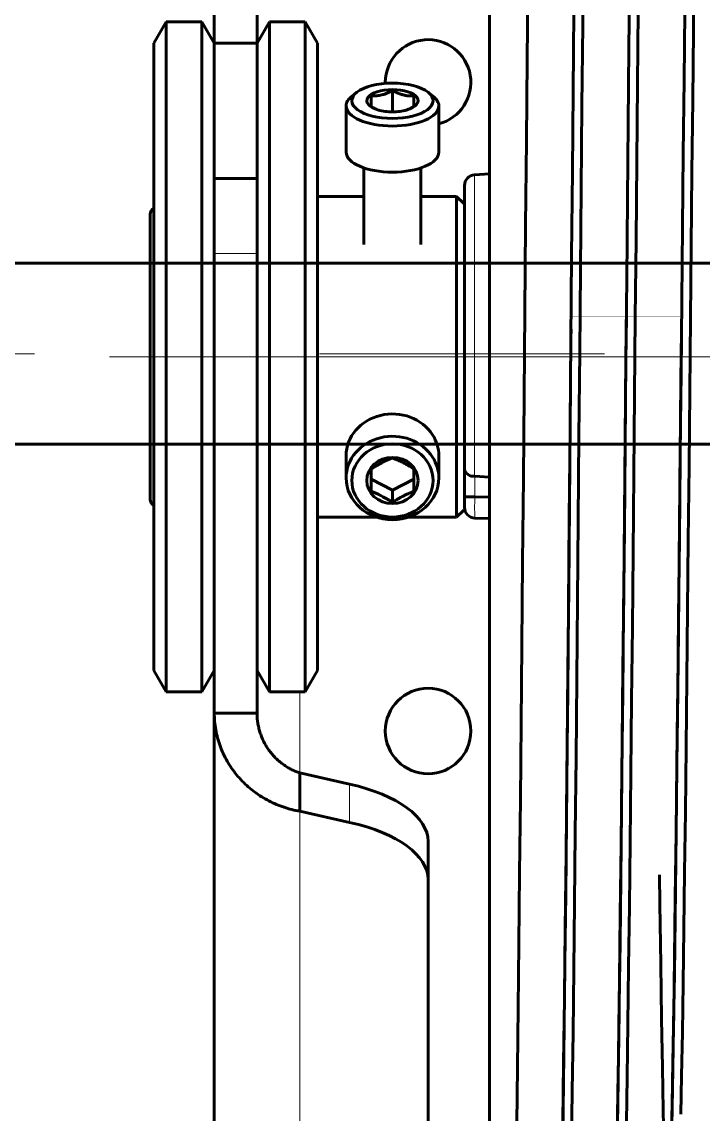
# Model space of a CAD drawing. Header units: millimetres. Extents: x 0 to 1680, y 0 to 594.
# Drawn here: x 330.99 to 334.57, y 501.21 to 506.96 of the extents above; entities that cross this region are included whole.
import ezdxf

# ---------------------------------------------------------------- set-up
doc = ezdxf.new("R2010")
doc.units = ezdxf.units.MM
for name, pattern in [('K5LT32774', [12.7, 6.35, -1.27, 1.27, -1.27, 1.27, -1.27]), ('K5LT_AXLED', [19.5, 15, -1.5, 1.5, -1.5]), ('K5LT_BASIC', [0]), ('K5LT_THIN', [0])]:
    doc.linetypes.add(name, pattern=pattern)
doc.layers.add('Системный слой', color=7, linetype='Continuous')

# ---------------------------------------------------------------- blocks, each defined once
blk = doc.blocks.new('U762')
at = {"layer": 'Системный слой', "color": 5, "linetype": 'K5LT_BASIC', "lineweight": 60, "true_color": 0x0000ff}
for p, q in [((333.6506, 507.176), (333.6468, 506.7599)), ((333.6468, 506.7599), (333.6429, 506.3308)), ((333.6429, 506.3308), (333.639, 505.8853)), ((333.639, 505.8853), (333.635, 505.4323)), ((333.635, 505.4323), (333.6311, 504.9945)), ((333.6311, 504.9945), (333.6273, 504.5559)), ((333.6273, 504.5559), (333.6233, 504.1132)), ((333.6233, 504.1132), (333.6194, 503.6763)), ((333.6194, 503.6763), (333.6155, 503.2661)), ((333.6155, 503.2661), (333.6117, 502.8673)), ((333.6117, 502.8673), (333.6077, 502.4776)), ((333.6077, 502.4776), (333.6038, 502.1058)), ((333.6038, 502.1058), (333.5999, 501.7696)), ((333.5999, 501.7696), (333.5961, 501.4556)), ((333.5961, 501.4556), (333.5921, 501.1626))]:
    blk.add_line(p, q, dxfattribs=at)
blk = doc.blocks.new('U767')
at = {"layer": 'Системный слой', "color": 5, "linetype": 'K5LT_BASIC', "lineweight": 60, "true_color": 0x0000ff}
for p, q in [((334.5261, 507.2588), (334.5223, 506.9092)), ((334.5223, 506.9092), (334.5184, 506.546)), ((334.5184, 506.546), (334.5145, 506.1659)), ((334.5145, 506.1659), (334.5106, 505.7767)), ((334.5106, 505.7767), (334.5068, 505.3957)), ((334.5068, 505.3957), (334.5029, 505.0113)), ((334.5029, 505.0113), (334.499, 504.6205)), ((334.499, 504.6205), (334.495, 504.2316)), ((334.495, 504.2316), (334.4912, 503.8622)), ((334.4912, 503.8622), (334.4874, 503.5)), ((334.4874, 503.5), (334.4834, 503.1428)), ((334.4834, 503.1428), (334.4795, 502.7984)), ((334.4795, 502.7984), (334.4757, 502.4821)), ((334.4757, 502.4821), (334.4718, 502.1829)), ((334.4718, 502.1829), (334.4679, 501.8994)), ((334.4679, 501.8994), (334.4639, 501.6385)), ((334.4639, 501.6385), (334.4601, 501.4113)), ((334.4601, 501.4113), (334.4563, 501.2094))]:
    blk.add_line(p, q, dxfattribs=at)
blk = doc.blocks.new('U768')
at = {"layer": 'Системный слой', "color": 5, "linetype": 'K5LT_BASIC', "lineweight": 60, "true_color": 0x0000ff}
for p, q in [((334.2317, 507.0155), (334.2278, 506.6284)), ((334.2278, 506.6284), (334.2239, 506.2232)), ((334.2239, 506.2232), (334.2199, 505.8082)), ((334.2199, 505.8082), (334.2161, 505.4029)), ((334.2161, 505.4029), (334.2123, 504.9939)), ((334.2123, 504.9939), (334.2083, 504.578)), ((334.2083, 504.578), (334.2044, 504.1643)), ((334.2044, 504.1643), (334.2006, 503.7714)), ((334.2006, 503.7714), (334.1967, 503.3861)), ((334.1967, 503.3861), (334.1928, 503.0061)), ((334.1928, 503.0061), (334.1888, 502.6398)), ((334.1888, 502.6398), (334.185, 502.3034)), ((334.185, 502.3034), (334.1812, 501.9853)), ((334.1812, 501.9853), (334.1772, 501.6838)), ((334.1772, 501.6838), (334.1733, 501.4065)), ((334.1733, 501.4065), (334.1695, 501.165))]:
    blk.add_line(p, q, dxfattribs=at)
blk = doc.blocks.new('U769')
at = {"layer": 'Системный слой', "color": 5, "linetype": 'K5LT_BASIC', "lineweight": 60, "true_color": 0x0000ff}
for p, q in [((333.9432, 507.3426), (333.9393, 506.9392)), ((333.9393, 506.9392), (333.9354, 506.5152)), ((333.9354, 506.5152), (333.9314, 506.0791)), ((333.9314, 506.0791), (333.9276, 505.6514)), ((333.9276, 505.6514), (333.9238, 505.2181)), ((333.9238, 505.2181), (333.9198, 504.7759)), ((333.9198, 504.7759), (333.9159, 504.3341)), ((333.9159, 504.3341), (333.9121, 503.9128)), ((333.9121, 503.9128), (333.9082, 503.498)), ((333.9082, 503.498), (333.9043, 503.0869)), ((333.9043, 503.0869), (333.9003, 502.6889)), ((333.9003, 502.6889), (333.8965, 502.3216)), ((333.8965, 502.3216), (333.8927, 501.9723)), ((333.8927, 501.9723), (333.8887, 501.639)), ((333.8887, 501.639), (333.8848, 501.33)), ((333.8848, 501.33), (333.8809, 501.0584))]:
    blk.add_line(p, q, dxfattribs=at)
blk = doc.blocks.new('U776')
at = {"layer": 'Системный слой', "color": 5, "linetype": 'K5LT_BASIC', "lineweight": 60, "true_color": 0x0000ff}
for p, q in [((333.8892, 506.5928), (333.893, 507.0086)), ((333.8853, 506.1707), (333.8892, 506.5928)), ((333.8813, 505.7254), (333.8853, 506.1707)), ((333.8774, 505.2801), (333.8813, 505.7254)), ((333.8735, 504.8443), (333.8774, 505.2801)), ((333.8697, 504.4145), (333.8735, 504.8443)), ((333.8657, 503.9741), (333.8697, 504.4145)), ((333.8617, 503.5464), (333.8657, 503.9741)), ((333.8579, 503.1401), (333.8617, 503.5464)), ((333.854, 502.7514), (333.8579, 503.1401)), ((333.8501, 502.3666), (333.854, 502.7514)), ((333.8461, 502.006), (333.8501, 502.3666)), ((333.8423, 501.6761), (333.8461, 502.006)), ((333.8384, 501.3734), (333.8423, 501.6761)), ((333.8346, 501.0945), (333.8384, 501.3734))]:
    blk.add_line(p, q, dxfattribs=at)
blk = doc.blocks.new('U777')
at = {"layer": 'Системный слой', "color": 5, "linetype": 'K5LT_BASIC', "lineweight": 60, "true_color": 0x0000ff}
for p, q in [((334.1827, 506.818), (334.1867, 507.2102)), ((334.1789, 506.4233), (334.1827, 506.818)), ((334.175, 506.0234), (334.1789, 506.4233)), ((334.171, 505.6021), (334.175, 506.0234)), ((334.1671, 505.1814), (334.171, 505.6021)), ((334.1632, 504.7705), (334.1671, 505.1814)), ((334.1594, 504.3659), (334.1632, 504.7705)), ((334.1554, 503.9519), (334.1594, 504.3659)), ((334.1514, 503.5508), (334.1554, 503.9519)), ((334.1475, 503.1704), (334.1514, 503.5508)), ((334.1437, 502.8072), (334.1475, 503.1704)), ((334.1397, 502.4476), (334.1437, 502.8072)), ((334.1358, 502.1114), (334.1397, 502.4476)), ((334.1319, 501.8049), (334.1358, 502.1114)), ((334.1281, 501.5247), (334.1319, 501.8049)), ((334.1241, 501.2606), (334.1281, 501.5247)), ((334.1201, 501.0281), (334.1241, 501.2606))]:
    blk.add_line(p, q, dxfattribs=at)
blk = doc.blocks.new('U778')
at = {"layer": 'Системный слой', "color": 5, "linetype": 'K5LT_BASIC', "lineweight": 60, "true_color": 0x0000ff}
for p, q in [((334.4725, 506.6496), (334.4764, 507.0097)), ((334.4685, 506.2649), (334.4725, 506.6496)), ((334.4646, 505.8758), (334.4685, 506.2649)), ((334.4607, 505.4907), (334.4646, 505.8758)), ((334.4569, 505.1069), (334.4607, 505.4907)), ((334.4529, 504.7089), (334.4569, 505.1069)), ((334.4489, 504.318), (334.4529, 504.7089)), ((334.445, 503.9422), (334.4489, 504.318)), ((334.4412, 503.5783), (334.445, 503.9422)), ((334.4372, 503.2124), (334.4412, 503.5783)), ((334.4333, 502.8643), (334.4372, 503.2124)), ((334.4294, 502.5408), (334.4333, 502.8643)), ((334.4256, 502.2385), (334.4294, 502.5408)), ((334.4216, 501.9462), (334.4256, 502.2385)), ((334.4176, 501.6807), (334.4216, 501.9462)), ((334.4137, 501.4465), (334.4176, 501.6807)), ((334.4099, 501.2405), (334.4137, 501.4465)), ((334.4059, 501.0558), (334.4099, 501.2405))]:
    blk.add_line(p, q, dxfattribs=at)
blk = doc.blocks.new('U810')
at = {"layer": 'Системный слой', "color": 5, "linetype": 'K5LT_BASIC', "lineweight": 60, "true_color": 0x0000ff}
for p, q in [((333.8732, 504.8176), (333.8775, 505.2915)), ((333.8775, 505.2915), (333.8779, 505.3404)), ((333.869, 504.3473), (333.8732, 504.8176)), ((333.8647, 503.8846), (333.869, 504.3473)), ((333.8605, 503.4332), (333.8647, 503.8846)), ((333.8562, 502.9972), (333.8605, 503.4332)), ((333.8519, 502.5802), (333.8562, 502.9972)), ((333.8477, 502.1857), (333.8519, 502.5802)), ((333.8434, 501.8172), (333.8477, 502.1857)), ((333.8392, 501.4779), (333.8434, 501.8172)), ((333.8349, 501.1706), (333.8392, 501.4779)), ((333.8307, 500.8979), (333.8349, 501.1706)), ((333.8264, 500.6624), (333.8307, 500.8979)), ((333.8221, 500.4659), (333.8264, 500.6624)), ((333.8179, 500.3103), (333.8221, 500.4659)), ((333.8136, 500.197), (333.8179, 500.3103)), ((333.8094, 500.1269), (333.8136, 500.197)), ((333.8051, 500.1007), (333.8094, 500.1269))]:
    blk.add_line(p, q, dxfattribs=at)
blk = doc.blocks.new('U811')
at = {"layer": 'Системный слой', "color": 5, "linetype": 'K5LT_BASIC', "lineweight": 60, "true_color": 0x0000ff}
for p, q in [((334.167, 505.1756), (334.1692, 505.4052)), ((334.1627, 504.728), (334.167, 505.1756)), ((334.1585, 504.2847), (334.1627, 504.728)), ((334.1542, 503.8494), (334.1585, 504.2847)), ((334.15, 503.4259), (334.1542, 503.8494)), ((334.1457, 503.0178), (334.15, 503.4259)), ((334.1415, 502.6285), (334.1457, 503.0178)), ((334.1372, 502.2614), (334.1415, 502.6285)), ((334.1329, 501.9196), (334.1372, 502.2614)), ((334.1287, 501.6061), (334.1329, 501.9196)), ((334.1244, 501.3235), (334.1287, 501.6061)), ((334.1202, 501.0744), (334.1244, 501.3235)), ((334.1159, 500.8608), (334.1202, 501.0744)), ((334.1116, 500.6847), (334.1159, 500.8608)), ((334.1074, 500.5477), (334.1116, 500.6847)), ((334.1031, 500.4508), (334.1074, 500.5477)), ((334.0879, 500.449), (334.0904, 500.4089)), ((334.0904, 500.4089), (334.0946, 500.3811)), ((334.0989, 500.3951), (334.1031, 500.4508)), ((334.0946, 500.3811), (334.0989, 500.3951))]:
    blk.add_line(p, q, dxfattribs=at)
blk = doc.blocks.new('U812')
at = {"layer": 'Системный слой', "color": 5, "linetype": 'K5LT_BASIC', "lineweight": 60, "true_color": 0x0000ff}
for p, q in [((334.4565, 505.0733), (334.4604, 505.4585)), ((334.4522, 504.6521), (334.4565, 505.0733)), ((334.448, 504.2358), (334.4522, 504.6521)), ((334.4437, 503.828), (334.448, 504.2358)), ((334.4395, 503.4321), (334.4437, 503.828)), ((334.4352, 503.0516), (334.4395, 503.4321)), ((334.431, 502.6896), (334.4352, 503.0516)), ((334.4267, 502.3493), (334.431, 502.6896)), ((334.3439, 502.4685), (334.3458, 502.3153)), ((334.3458, 502.3153), (334.3501, 501.9988)), ((334.4224, 502.0336), (334.4267, 502.3493)), ((334.4182, 501.7452), (334.4224, 502.0336)), ((334.3501, 501.9988), (334.3543, 501.711)), ((334.4139, 501.4866), (334.4182, 501.7452)), ((334.3543, 501.711), (334.3586, 501.4543)), ((334.3586, 501.4543), (334.3628, 501.2307)), ((334.4097, 501.2601), (334.4139, 501.4866)), ((334.3628, 501.2307), (334.3671, 501.0421)), ((334.4054, 501.0676), (334.4097, 501.2601)), ((334.3671, 501.0421), (334.3714, 500.8902)), ((334.4012, 500.9108), (334.4054, 501.0676)), ((334.3714, 500.8902), (334.3756, 500.7759)), ((334.3969, 500.7911), (334.4012, 500.9108)), ((334.3756, 500.7759), (334.3799, 500.7003)), ((334.3926, 500.7097), (334.3969, 500.7911)), ((334.3799, 500.7003), (334.3841, 500.664)), ((334.3884, 500.6671), (334.3926, 500.7097)), ((334.3841, 500.664), (334.3884, 500.6671))]:
    blk.add_line(p, q, dxfattribs=at)
blk = doc.blocks.new('U746')
at = {"layer": 'Системный слой', "color": 5, "linetype": 'K5LT_BASIC', "lineweight": 60, "true_color": 0x0000ff}
for p, q in [((333.4489, 500.0367), (333.4489, 510.61)), ((333.4489, 506.1573), (333.3697, 506.1514)), ((333.3176, 504.6035), (333.3176, 506.0953)), ((334.4604, 505.4579), (334.4604, 505.456)), ((333.3176, 504.4581), (333.3176, 504.6035)), ((333.3697, 504.5663), (333.3719, 504.5662)), ((333.3719, 504.5662), (333.4489, 504.5611)), ((333.3176, 504.4581), (333.3176, 504.4019)), ((333.3176, 504.4581), (333.3719, 504.4581)), ((333.3719, 504.4581), (333.4489, 504.4554)), ((333.4489, 504.343), (333.3719, 504.3456))]:
    blk.add_line(p, q, dxfattribs=at)
at = {"layer": 'Системный слой', "color": 7, "linetype": 'K5LT32774', "lineweight": 18}
for p, q in [((333.3697, 506.1514), (333.3697, 504.5663)), ((333.3719, 504.5662), (333.3719, 504.4581))]:
    blk.add_line(p, q, dxfattribs=at)
at = {"layer": 'Системный слой', "color": 30, "linetype": 'K5LT_AXLED', "lineweight": 18, "true_color": 0xff8000}
blk.add_line((331.4489, 505.1942), (341.2015, 505.1942), dxfattribs=at)
at = {"layer": 'Системный слой', "color": 5, "linetype": 'K5LT_BASIC', "true_color": 0x0000ff, "const_width": 0.6}
for points in [[(334.1692, 505.4072), (334.1692, 505.4068), (334.1692, 505.4057)], [(333.8779, 505.3424), (333.8779, 505.3422), (333.8779, 505.3419)]]:
    blk.add_lwpolyline(points, dxfattribs=at)
at = {"layer": 'Системный слой', "color": 5, "linetype": 'K5LT_BASIC', "lineweight": 60, "true_color": 0x0000ff}
for centre, radius, start, end in [((333.3739, 506.0953), 0.0563, 94.23639, 180), ((333.3627, 504.6115), 0.0458, 190.06545, 278.82675), ((333.3739, 504.4019), 0.0563, 180, 268)]:
    blk.add_arc(centre, radius, start, end, dxfattribs=at)
at = {"layer": 'Системный слой', "color": 7, "linetype": 'K5LT32774', "lineweight": 18}
blk.add_arc((334.9852, 504.4019), 1.6143, 178.00436, 181.99564, dxfattribs=at)
at = {"layer": 'Системный слой'}
for name in ['U762', 'U769', 'U776', 'U777', 'U768', 'U778', 'U767', 'U811', 'U812', 'U810']:
    blk.add_blockref(name, (0, 0), dxfattribs=at)

msp = doc.modelspace()

# ---------------------------------------------------------------- linework, layer by layer
at = {"layer": 'Системный слой', "color": 5, "linetype": 'K5LT_BASIC', "lineweight": 60, "true_color": 0x0000ff}
for p, q in [((332.0009, 508.38173), (332.0009, 505.89548)), ((332.2259, 506.84423), (332.2259, 508.0935)), ((332.0009, 506.84423), (332.0009, 507.63173)), ((331.7471, 506.95673), (331.68215, 506.84423)), ((331.93595, 506.95673), (331.7471, 506.95673)), ((331.7471, 506.95673), (331.7471, 506.78147)), ((331.93595, 506.95673), (332.0009, 506.84423)), ((331.93595, 506.95673), (331.93595, 506.78147)), ((332.29085, 506.95673), (332.2259, 506.84423)), ((332.29085, 506.95673), (332.4797, 506.95673)), ((332.29085, 503.43173), (332.29085, 506.95673)), ((332.4797, 503.43173), (332.4797, 506.95673)), ((332.4797, 506.95673), (332.54465, 506.84423)), ((331.68215, 506.84423), (331.68215, 506.68016)), ((332.0009, 506.68016), (332.0009, 506.84423)), ((332.0009, 506.84423), (332.2259, 506.84423)), ((332.2259, 506.13173), (332.2259, 506.84423)), ((332.54465, 503.54423), (332.54465, 506.84423)), ((331.7471, 506.78147), (331.7471, 503.43173)), ((331.93595, 506.78147), (331.93595, 503.43173)), ((331.68215, 506.68016), (331.68215, 503.54423)), ((332.0009, 506.13173), (332.0009, 506.68016)), ((332.7512, 506.58655), (332.72493, 506.56583)), ((332.8259, 506.51081), (332.8259, 506.56728)), ((332.9384, 506.48301), (332.9384, 506.59552)), ((333.0509, 506.56728), (333.0509, 506.51081)), ((333.12559, 506.58655), (333.15187, 506.56583)), ((332.69465, 506.27153), (332.69465, 506.51468)), ((333.18215, 506.27153), (333.18215, 506.51468)), ((332.7884, 505.78522), (332.7884, 506.188)), ((333.0884, 505.78522), (333.0884, 506.188)), ((333.0884, 505.78522), (333.0884, 506.188)), ((332.0009, 506.13173), (332.2259, 506.13173)), ((332.0009, 505.73798), (332.0009, 506.13173)), ((332.2259, 506.13173), (332.2259, 505.73798)), ((332.7884, 506.03798), (332.54465, 506.03798)), ((333.2759, 506.03798), (333.0884, 506.03798)), ((333.2759, 506.03798), (333.3134, 506.00048)), ((333.2759, 504.82743), (333.2759, 506.03798)), ((331.6634, 504.44423), (331.6634, 505.94423)), ((331.6634, 505.94423), (331.6634, 504.86818)), ((331.6634, 505.94419), (331.6634, 505.94423)), ((332.0009, 503.31923), (332.0009, 505.73798)), ((332.2259, 503.31923), (332.2259, 505.73798)), ((302.84517, 505.68703), (346.6634, 505.68703)), ((332.0009, 505.65923), (332.0009, 502.00673)), ((331.6634, 504.86818), (331.6634, 504.44423)), ((333.2759, 504.35048), (333.2759, 504.82743)), ((346.6634, 504.73453), (302.84517, 504.73453)), ((332.69465, 504.67419), (332.69465, 504.55681)), ((333.18215, 504.67419), (333.18215, 504.55681)), ((332.8259, 504.48656), (332.8259, 504.60354)), ((333.0509, 504.60354), (333.0509, 504.48656)), ((332.8259, 504.55049), (332.9384, 504.49199)), ((332.9384, 504.49199), (333.0509, 504.55049)), ((332.9384, 504.49199), (332.9384, 504.42806)), ((333.2759, 504.35048), (333.3134, 504.38798)), ((332.85522, 504.35048), (332.54465, 504.35048)), ((333.2759, 504.35048), (333.02158, 504.35048)), ((331.7471, 503.43173), (331.68215, 503.54423)), ((331.93595, 503.43173), (332.0009, 503.54423)), ((332.29085, 503.43173), (332.2259, 503.54423)), ((332.4797, 503.43173), (332.54465, 503.54423)), ((331.93595, 503.43173), (331.7471, 503.43173)), ((332.29085, 503.43173), (332.4797, 503.43173)), ((332.2259, 503.31923), (332.0009, 503.31923)), ((332.0009, 503.31923), (332.0009, 495.81923)), ((332.71265, 502.94588), (332.4509, 503.00494)), ((332.4509, 502.8039), (332.4509, 503.00494)), ((332.71265, 502.74484), (332.4509, 502.8039)), ((333.1259, 502.44394), (333.1259, 502.64498)), ((333.1259, 496.54856), (333.1259, 502.44394))]:
    msp.add_line(p, q, dxfattribs=at)
at = {"layer": 'Системный слой', "color": 7, "linetype": 'K5LT_THIN', "lineweight": 18}
for p, q in [((332.0009, 505.73798), (332.2259, 505.73798)), ((332.4509, 503.43173), (332.4509, 503.00939)), ((332.71265, 502.74484), (332.71265, 502.94588)), ((332.4509, 495.86557), (332.4509, 502.8039))]:
    msp.add_line(p, q, dxfattribs=at)
at = {"layer": 'Системный слой', "color": 30, "linetype": 'K5LT_AXLED', "lineweight": 18, "true_color": 0xff8000}
msp.add_line((238.05405, 505.21078), (361.76963, 505.21078), dxfattribs=at)
at = {"layer": 'Системный слой', "color": 5, "linetype": 'K5LT_BASIC', "lineweight": 60, "true_color": 0x0000ff}
msp.add_circle((333.1259, 503.22548), 0.225, dxfattribs=at)
for centre, radius, start, end in [((333.1259, 506.63798), 0.225, 284.477512, 180), ((333.1259, 506.63798), 0.225, 180, 181.221515), ((331.7009, 505.94423), 0.0375, 120, 180), ((331.7009, 504.44423), 0.0375, 180, 240)]:
    msp.add_arc(centre, radius, start, end, dxfattribs=at)
for centre, major_axis, ratio, start_param, end_param in [((332.9384, 506.54169), (0.21375, 0), 0.434724, 0.5037628, 2.6378298), ((332.9384, 506.51468), (0.24375, 0), 0.434724, 2.6378298, 3.1415927), ((332.9384, 506.54169), (0.21375, 0), 0.434724, 2.6378298, 4.712389), ((332.9384, 506.54169), (0.135, 0), 0.434724, 5.2930448, 10.4149185), ((332.9384, 506.54169), (0.21375, 0), 0.434724, 4.712389, 6.7869482), ((332.9384, 506.51468), (0.24375, 0), 0.434724, 0, 0.5037628), ((332.9384, 506.51468), (0.24375, 0), 0.434724, 3.1415927, 4.712389), ((332.9384, 506.51468), (0.24375, 0), 0.434724, 4.712389, 6.2831853), ((332.9384, 506.54169), (0.135, 0), 0.434724, 4.1317332, 4.712389), ((332.9384, 506.54169), (0.135, 0), 0.434724, 4.712389, 5.2930448), ((332.9384, 506.27153), (0.24375, 0), 0.434724, 3.1415927, 4.712389), ((332.9384, 506.27153), (0.24375, 0), 0.434724, 4.712389, 6.2831853), ((332.9384, 504.67419), (0.24375, 0), 0.9005637, 0.5235988, 3.1415927), ((332.9384, 504.55681), (0.24375, 0), 0.9005637, 0.5235988, 3.1415927), ((332.9384, 504.67419), (0.24375, 0), 0.9005637, 0, 0.5235988), ((332.9384, 504.55681), (0.24375, 0), 0.9005637, 0, 0.5235988), ((332.9384, 504.55681), (0.24375, 0), 0.9005637, 3.1415927, 6.2831853), ((332.3759, 502.64498), (-0.75, 0), 0.4490087, 3.1415927, 4.2467334), ((332.3759, 502.44394), (-0.75, 0), 0.4490087, 3.1415927, 4.2467334)]:
    msp.add_ellipse(centre, major_axis=major_axis, ratio=ratio, start_param=start_param, end_param=end_param, dxfattribs=at)
for major_axis in [(0.21375, 0), (0.135, 0)]:
    msp.add_ellipse((332.9384, 504.54377), major_axis=major_axis, ratio=0.9005637, dxfattribs=at)
for points, knots in [([(332.8259, 506.56728), (332.82986, 506.56709), (332.83786, 506.56688), (332.85012, 506.56726), (332.8628, 506.56847), (332.87535, 506.57063), (332.887, 506.57352), (332.89688, 506.57663), (332.90552, 506.57982), (332.9136, 506.58316), (332.92464, 506.5882), (332.93291, 506.59249), (332.9384, 506.59552)], [0, 0, 0, 0, 1.4118232, 2.8257996, 4.2736705, 5.7850239, 7.1220439, 8.2529891, 9.1625273, 10.0873977, 11.0429328, 13, 13, 13, 13]), ([(332.9384, 506.59552), (332.942, 506.59353), (332.94811, 506.59029), (332.95737, 506.58578), (332.96665, 506.58165), (332.97684, 506.57768), (332.9869, 506.57439), (332.99639, 506.57184), (333.00617, 506.56976), (333.01717, 506.56811), (333.02882, 506.56714), (333.04024, 506.56691), (333.04744, 506.56711), (333.0509, 506.56728)], [0, 0, 0, 0, 1.3797507, 2.3254864, 3.4917669, 4.8489622, 6.1047857, 7.1959994, 8.3369075, 9.7058045, 11.2589609, 12.6732098, 14, 14, 14, 14]), ([(332.87067, 506.49093), (332.86913, 506.49142), (332.86374, 506.49323), (332.85494, 506.4966), (332.8415, 506.50255), (332.83198, 506.50746), (332.8259, 506.51081)], [0, 0, 0, 0, 0.7112971, 2.4866646, 4.0831254, 7, 7, 7, 7]), ([(333.00612, 506.49093), (333.00767, 506.49142), (333.01305, 506.49323), (333.02186, 506.4966), (333.0353, 506.50255), (333.04482, 506.50746), (333.0509, 506.51081)], [0, 0, 0, 0, 0.7112971, 2.4866646, 4.0831254, 7, 7, 7, 7]), ([(332.8259, 504.60354), (332.82986, 504.60618), (332.83786, 504.6114), (332.85012, 504.61908), (332.8628, 504.62663), (332.87535, 504.63363), (332.887, 504.63971), (332.89688, 504.64454), (332.90831, 504.64983), (332.92201, 504.65572), (332.93291, 504.65998), (332.9384, 504.66204)], [0, 0, 0, 0, 1.3032214, 2.6084304, 3.9449266, 5.3400221, 6.5741943, 7.6181438, 8.4577175, 10.1934765, 12, 12, 12, 12]), ([(333.0509, 504.60354), (333.04319, 504.60867), (333.03142, 504.61623), (333.0154, 504.6258), (333.00313, 504.63272), (332.99079, 504.63922), (332.97872, 504.64513), (332.96115, 504.65314), (332.94781, 504.65851), (332.9384, 504.66204)], [0, 0, 0, 0, 2.1124146, 3.1730084, 4.2527712, 5.3487787, 6.411448, 7.4245342, 10, 10, 10, 10]), ([(332.9384, 504.42806), (332.93443, 504.4307), (332.92644, 504.43592), (332.91418, 504.4436), (332.90149, 504.45115), (332.88895, 504.45815), (332.87729, 504.46423), (332.86741, 504.46906), (332.85599, 504.47435), (332.84228, 504.48024), (332.83139, 504.4845), (332.8259, 504.48656)], [0, 0, 0, 0, 1.3032214, 2.6084304, 3.9449266, 5.3400221, 6.5741943, 7.6181438, 8.4577175, 10.1934765, 12, 12, 12, 12]), ([(333.0509, 504.48656), (333.04693, 504.48507), (333.03894, 504.48198), (333.02668, 504.47691), (333.01399, 504.47126), (333.00145, 504.46522), (332.98979, 504.45918), (332.97991, 504.45373), (332.96849, 504.44715), (332.95478, 504.43879), (332.94389, 504.43171), (332.9384, 504.42806)], [0, 0, 0, 0, 1.3032214, 2.6084304, 3.9449266, 5.3400221, 6.5741943, 7.6181438, 8.4577175, 10.1934765, 12, 12, 12, 12])]:
    msp.add_open_spline(points, degree=3, knots=knots, dxfattribs=at)
for points in [[(332.4509, 502.8039), (332.43704, 502.80612), (332.40932, 502.81171), (332.36809, 502.82351), (332.32757, 502.83868), (332.28811, 502.85716), (332.25003, 502.87885), (332.21367, 502.90361), (332.17933, 502.93129), (332.1473, 502.96171), (332.11787, 502.99467), (332.09128, 503.02994), (332.06776, 503.06729), (332.0475, 503.10644), (332.03069, 503.14712), (332.01746, 503.18905), (332.00793, 503.23192), (332.00218, 503.27541), (332.0009, 503.30462), (332.0009, 503.31923)], [(332.4509, 503.00494), (332.44397, 503.00716), (332.43011, 503.01218), (332.4095, 503.02141), (332.38924, 503.03233), (332.3695, 503.0449), (332.35046, 503.05907), (332.33228, 503.07478), (332.31511, 503.09195), (332.2991, 503.11049), (332.28438, 503.1303), (332.27109, 503.15127), (332.25933, 503.17327), (332.2492, 503.19618), (332.24079, 503.21985), (332.23418, 503.24415), (332.22941, 503.26891), (332.22654, 503.29399), (332.2259, 503.31081), (332.2259, 503.31923)]]:
    msp.add_open_spline(points, degree=3, dxfattribs=at)

# ---------------------------------------------------------------- block references
at = {"layer": 'Системный слой'}
msp.add_blockref('U746', (0, 0), dxfattribs=at)

doc.saveas('drawing.dxf')
